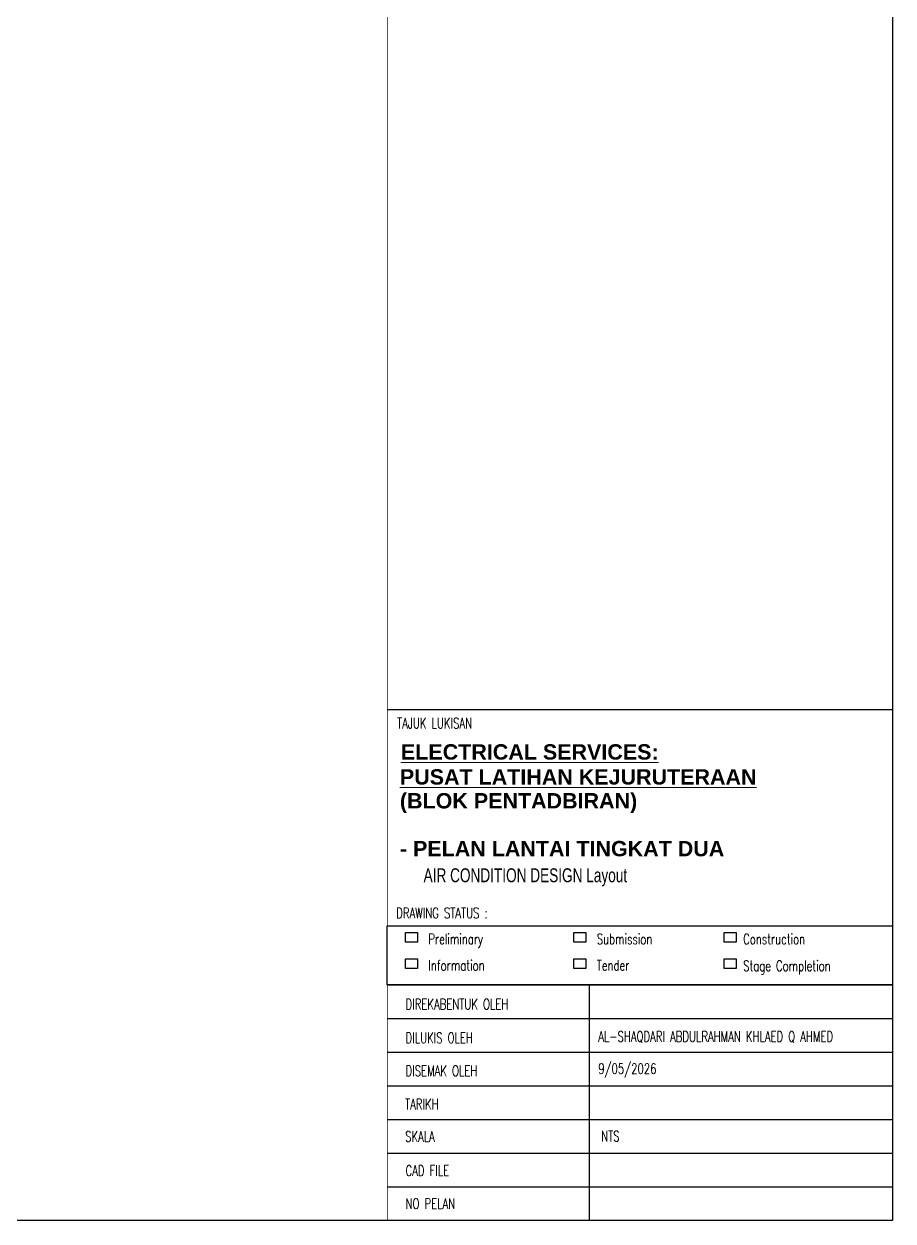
# Model space of a CAD drawing. Header units: inches. Extents: x 14 to 94880, y -4 to 65361.
# Drawn here: x 71164 to 94880, y -4 to 32679 of the extents above; entities that cross this region are included whole.
import ezdxf

# ---------------------------------------------------------------- set-up
doc = ezdxf.new("R2010")
doc.units = ezdxf.units.IN
doc.header["$MEASUREMENT"] = 0
for name, color, linetype in [('BORDER', 6, 'Continuous'), ('dmension', 4, 'Continuous'), ('dxt_text', 4, 'Continuous'), ('t.block', 4, 'Continuous')]:
    doc.layers.add(name, color=color, linetype=linetype)
doc.layers.add('TEXT', color=8, linetype='Continuous', lineweight=20)
doc.styles.add('SANSSERIF', font='SAS_____.pfb', dxfattribs={"width": 0.7, "height": 700})
doc.styles.add('SANSSERIFBOLD', font='sasb____.pfb', dxfattribs={"height": 12})
doc.styles.add('TEXT25', font='SIMPLEX.shx', dxfattribs={"width": 0.7, "height": 62.5})

msp = doc.modelspace()

# ---------------------------------------------------------------- linework, layer by layer
at = {"layer": 'dmension', "ltscale": 100, "const_width": 23}
msp.add_lwpolyline([(81080, 64871), (81080, 8), (94869, 8), (94869, 64871), (81080, 64871)], dxfattribs=at)
at = {"layer": 'dxt_text'}
for points in [[(81577, 7606), (81577, 7877), (81906, 7877), (81906, 7606)], [(86171, 7877), (86501, 7877), (86501, 7606), (86171, 7606)], [(86171, 7606), (86171, 7877), (86501, 7877), (86501, 7606)], [(90273, 7606), (90273, 7877), (90602, 7877), (90602, 7606)], [(81577, 7158), (81906, 7158), (81906, 6887), (81577, 6887)], [(81577, 6887), (81577, 7158), (81906, 7158), (81906, 6887)], [(86171, 6887), (86171, 7158), (86501, 7158), (86501, 6887)], [(90273, 6887), (90273, 7158), (90602, 7158), (90602, 6887)]]:
    msp.add_lwpolyline(points, close=True, dxfattribs=at)
at = {"layer": 't.block', "color": 7, "linetype": 'Continuous'}
for p, q in [((94869, 64871), (94869, 8)), ((81080, 13960), (94869, 13960)), ((81080, 6445), (94869, 6445)), ((86587, 6445), (86587, 8)), ((81080, 5526), (94869, 5526)), ((81080, 4606), (94869, 4606)), ((81080, 3687), (94869, 3687)), ((81080, 2767), (94869, 2767)), ((81080, 1847), (94869, 1847)), ((81080, 928), (94869, 928))]:
    msp.add_line(p, q, dxfattribs=at)
at = {"layer": 't.block', "color": 7, "ltscale": 0.5}
msp.add_lwpolyline([(94869, 8), (14, 8), (14, 64871), (94869, 64871)], close=True, dxfattribs=at)
at = {"layer": 't.block', "color": 7, "linetype": 'Continuous'}
msp.add_lwpolyline([(81077, 8053), (94869, 8053), (94869, 6445), (81077, 6445)], close=True, dxfattribs=at)

# ---------------------------------------------------------------- texts
at = {"layer": 'BORDER', "color": 7, "lineweight": 100, "style": 'SANSSERIF', "width": 0.7}
msp.add_text('AIR CONDITION DESIGN Layout', height=380, dxfattribs=at).set_placement((82070, 9247))
at = {"layer": 'dxt_text', "style": 'TEXT25', "width": 0.7}
for s, height, p in [('TAJUK LUKISAN', 287.51, (81347, 13446)), ('DIREKABENTUK OLEH', 287.51, (81578, 5773)), ('DILUKIS OLEH', 287.51, (81578, 4853)), ('AL-SHAQDARI ABDULRAHMAN KHLAED Q AHMED ', 287.51, (86837, 4890)), ('9/05/2026', 287.5, (86837, 4013)), ('DISEMAK OLEH', 287.51, (81578, 3953)), ('TARIKH ', 287.5, (81565, 3045)), ('SKALA ', 287.5, (81565, 2160)), ('NTS', 287.5, (86917, 2171)), ('CAD FILE ', 287.5, (81577, 1231)), ('NO PELAN', 287.5, (81577, 326))]:
    msp.add_text(s, height=height, dxfattribs=at).set_placement(p)
at = {"layer": 'dxt_text', "attachment_point": 1, "style": 'TEXT25'}
for s, insert, char_height in [('DRAWING STATUS :', (81323, 8552), 287.51), ('Preliminary', (82200, 7841), 287.51), ('Submission', (86795, 7841), 287.5), ('Construction', (90790, 7841), 287.51), ('Information', (82200, 7121), 287.51), ('Tender', (86795, 7121), 287.5), ('Stage Completion', (90790, 7109), 287.51)]:
    msp.add_mtext(s, dxfattribs=dict(at, insert=insert, char_height=char_height))
at = {"layer": 'TEXT', "linetype": 'ByBlock', "style": 'SANSSERIFBOLD'}
for s, p in [('%%UELECTRICAL SERVICES:', (81452, 12595)), ('%%UPUSAT LATIHAN KEJURUTERAAN', (81423, 11913)), ('(BLOK PENTADBIRAN)', (81423, 11261)), ('- PELAN LANTAI TINGKAT DUA', (81423, 9955))]:
    msp.add_text(s, height=419.4, dxfattribs=at).set_placement(p)

doc.saveas('drawing.dxf')
